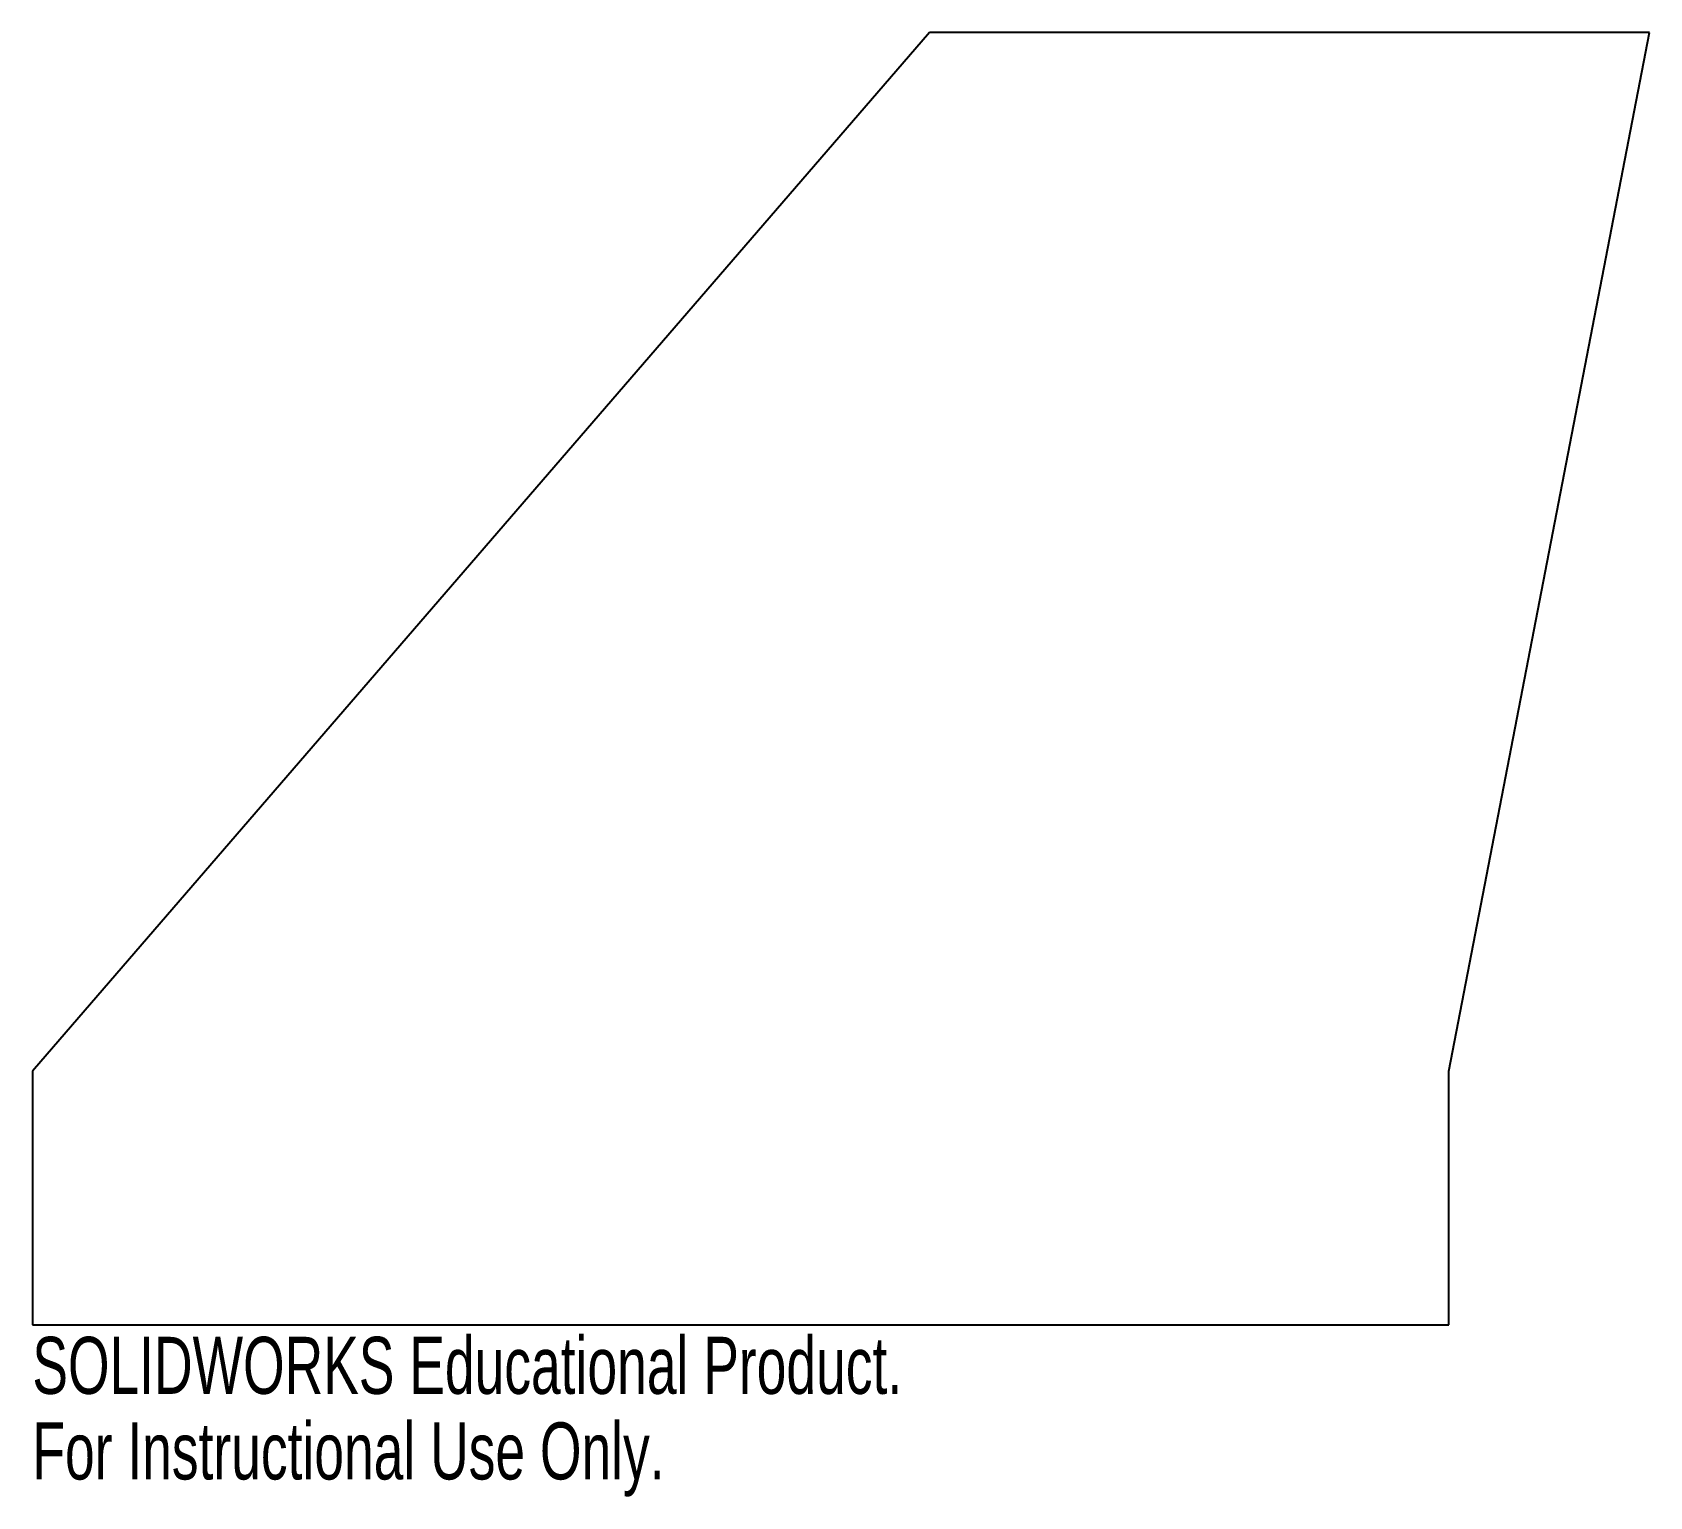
# Model space of a CAD drawing. Header units: millimetres. Extents: x -120 to 17, y -36 to 88.
import ezdxf

# ---------------------------------------------------------------- set-up
doc = ezdxf.new("R2010")
doc.units = ezdxf.units.MM
doc.styles.add('SLDTEXTSTYLE0', font='TXT', dxfattribs={"width": 0.7})

msp = doc.modelspace()

# ---------------------------------------------------------------- linework, layer by layer
at = {"color": 7, "linetype": 'Continuous', "lineweight": 25}
for p, q in [((-44, 88), (-120, 0)), ((17, 88), (-44, 88)), ((0, 0), (17, 88)), ((-120, 0), (-120, -21.5)), ((0, -21.5), (0, 0)), ((-120, -21.5), (0, -21.5))]:
    msp.add_line(p, q, dxfattribs=at)

# ---------------------------------------------------------------- texts
at = {"color": 7, "linetype": 'Continuous', "char_height": 4.8336, "attachment_point": 1, "style": 'SLDTEXTSTYLE0'}
for s, insert in [('SOLIDWORKS Educational Product.', (-120, -22.52)), ('For Instructional Use Only.', (-120, -29.77))]:
    msp.add_mtext(s, dxfattribs=dict(at, insert=insert))

doc.saveas('drawing.dxf')
